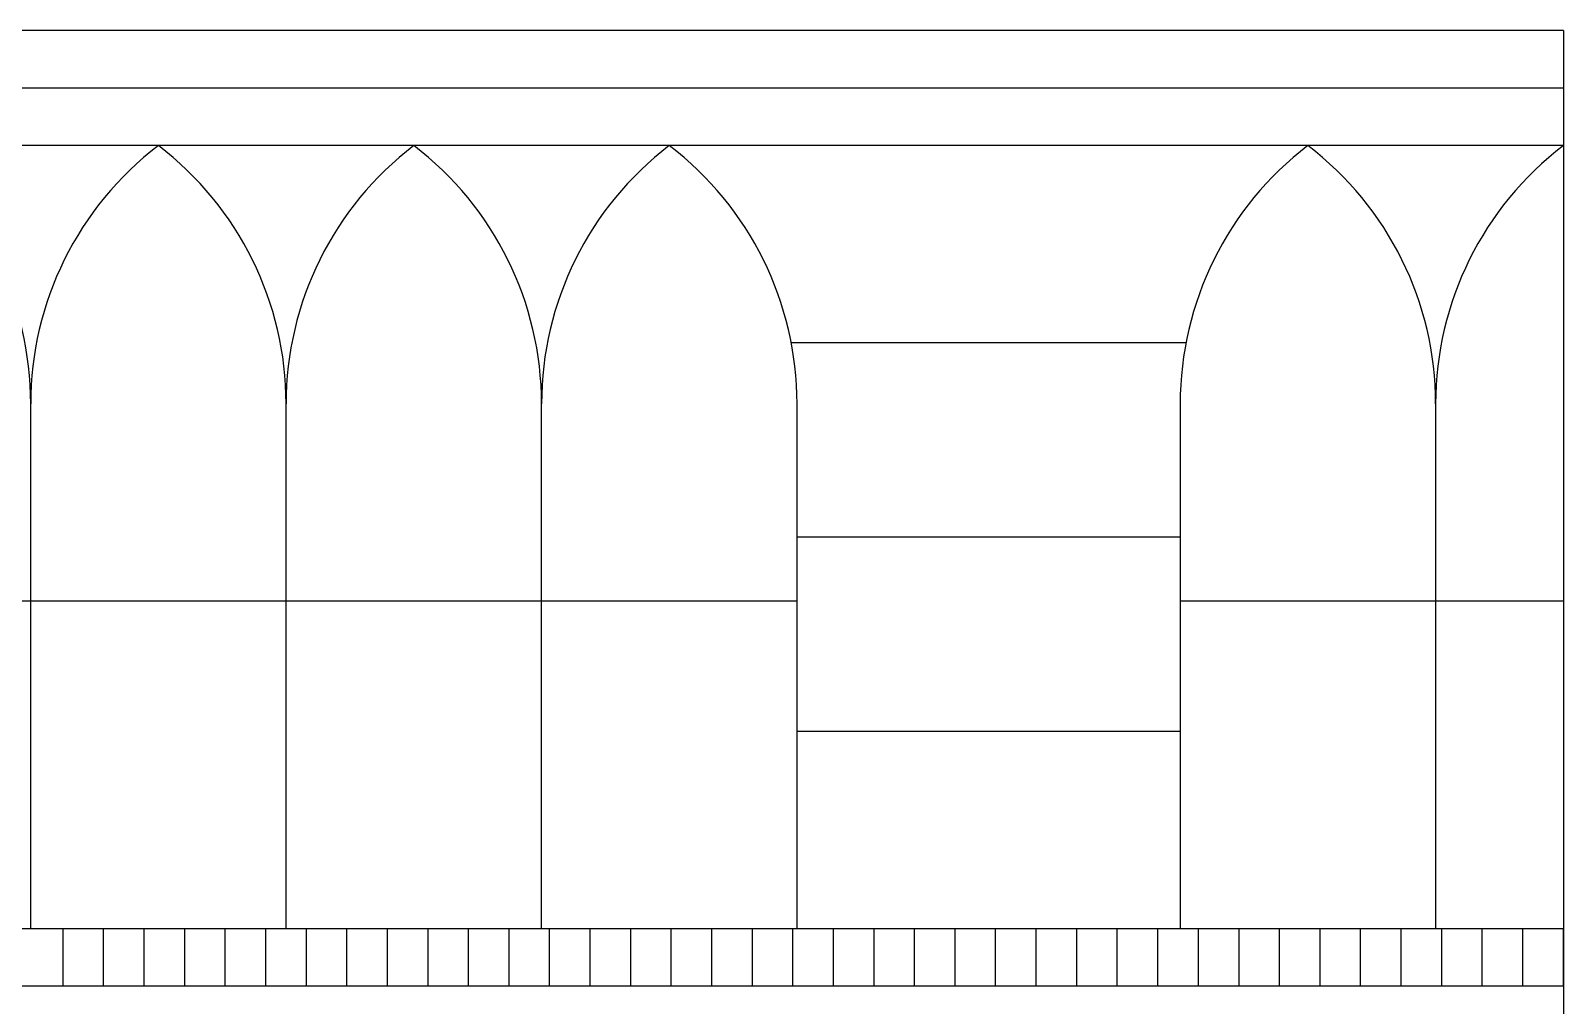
# Model space of a CAD drawing. Extents: x -111 to 2985, y -118 to 122.
# Drawn here: x 66.67 to 84.48, y 70.16 to 81.5 of the extents above; entities that cross this region are included whole.
import ezdxf

# ---------------------------------------------------------------- set-up
doc = ezdxf.new("R2010")
doc.units = 0
doc.layers.add('LAYER_03', color=5, linetype='CONTINUOUS')

msp = doc.modelspace()

# ---------------------------------------------------------------- linework, layer by layer
at = {"layer": 'LAYER_03'}
for points in [[(84.484, 81.499), (54.787, 81.499)], [(84.484, 81.499), (84.484, 44.775)], [(84.484, 80.831), (54.787, 80.831)], [(84.484, 80.163), (54.787, 80.163)], [(80.096, 77.87), (75.507, 77.87)], [(69.635, 71.056), (69.635, 77.159)], [(72.605, 71.056), (72.605, 77.159)], [(82.999, 77.159), (82.999, 71.056)], [(80.029, 75.61), (75.575, 75.61)], [(75.575, 74.864), (63.696, 74.864)], [(84.484, 74.864), (80.029, 74.864)], [(80.029, 73.349), (75.575, 73.349)], [(84.484, 71.056), (54.787, 71.056)], [(67.043, 70.388), (67.043, 71.056)], [(67.514, 70.388), (67.514, 71.056)], [(67.985, 70.388), (67.985, 71.056)], [(68.457, 70.388), (68.457, 71.056)], [(68.928, 70.388), (68.928, 71.056)], [(69.4, 70.388), (69.4, 71.056)], [(69.871, 70.388), (69.871, 71.056)], [(70.342, 70.388), (70.342, 71.056)], [(70.814, 70.388), (70.814, 71.056)], [(71.285, 70.388), (71.285, 71.056)], [(71.756, 70.388), (71.756, 71.056)], [(72.228, 70.388), (72.228, 71.056)], [(72.699, 70.388), (72.699, 71.056)], [(73.171, 70.388), (73.171, 71.056)], [(73.642, 70.388), (73.642, 71.056)], [(74.113, 70.388), (74.113, 71.056)], [(74.585, 70.388), (74.585, 71.056)], [(75.056, 70.388), (75.056, 71.056)], [(75.527, 70.388), (75.527, 71.056)], [(75.999, 70.388), (75.999, 71.056)], [(76.47, 70.388), (76.47, 71.056)], [(76.942, 70.388), (76.942, 71.056)], [(77.413, 70.388), (77.413, 71.056)], [(77.884, 70.388), (77.884, 71.056)], [(78.356, 70.388), (78.356, 71.056)], [(78.827, 70.388), (78.827, 71.056)], [(79.298, 70.388), (79.298, 71.056)], [(79.77, 70.388), (79.77, 71.056)], [(80.241, 70.388), (80.241, 71.056)], [(80.713, 70.388), (80.713, 71.056)], [(81.184, 70.388), (81.184, 71.056)], [(81.655, 70.388), (81.655, 71.056)], [(82.127, 70.388), (82.127, 71.056)], [(82.598, 70.388), (82.598, 71.056)], [(83.069, 70.388), (83.069, 71.056)], [(83.541, 70.388), (83.541, 71.056)], [(84.012, 70.388), (84.012, 71.056)], [(84.484, 70.388), (84.484, 71.056)], [(84.484, 70.388), (84.484, 71.056)], [(84.484, 70.388), (54.787, 70.388)]]:
    msp.add_lwpolyline(points, dxfattribs=at)
for points in [[(66.666, 71.056), (66.666, 77.159, 0.233678), (65.181, 80.163, 0.233678), (63.696, 77.159)], [(69.635, 77.159, 0.233678), (68.15, 80.163, 0.233678), (66.666, 77.159)], [(71.12, 80.163, 0.233678), (69.635, 77.159)], [(72.605, 77.159, 0.233678), (71.12, 80.163)], [(74.09, 80.163, 0.233678), (72.605, 77.159)], [(75.575, 71.056), (75.575, 77.159, 0.233678), (74.09, 80.163)], [(81.514, 80.163, 0.233678), (80.029, 77.159), (80.029, 71.056)], [(82.999, 77.159, 0.233678), (81.514, 80.163)], [(84.484, 80.163, 0.233678), (82.999, 77.159)]]:
    msp.add_lwpolyline(points, format="xyb", dxfattribs=at)

doc.saveas('drawing.dxf')
